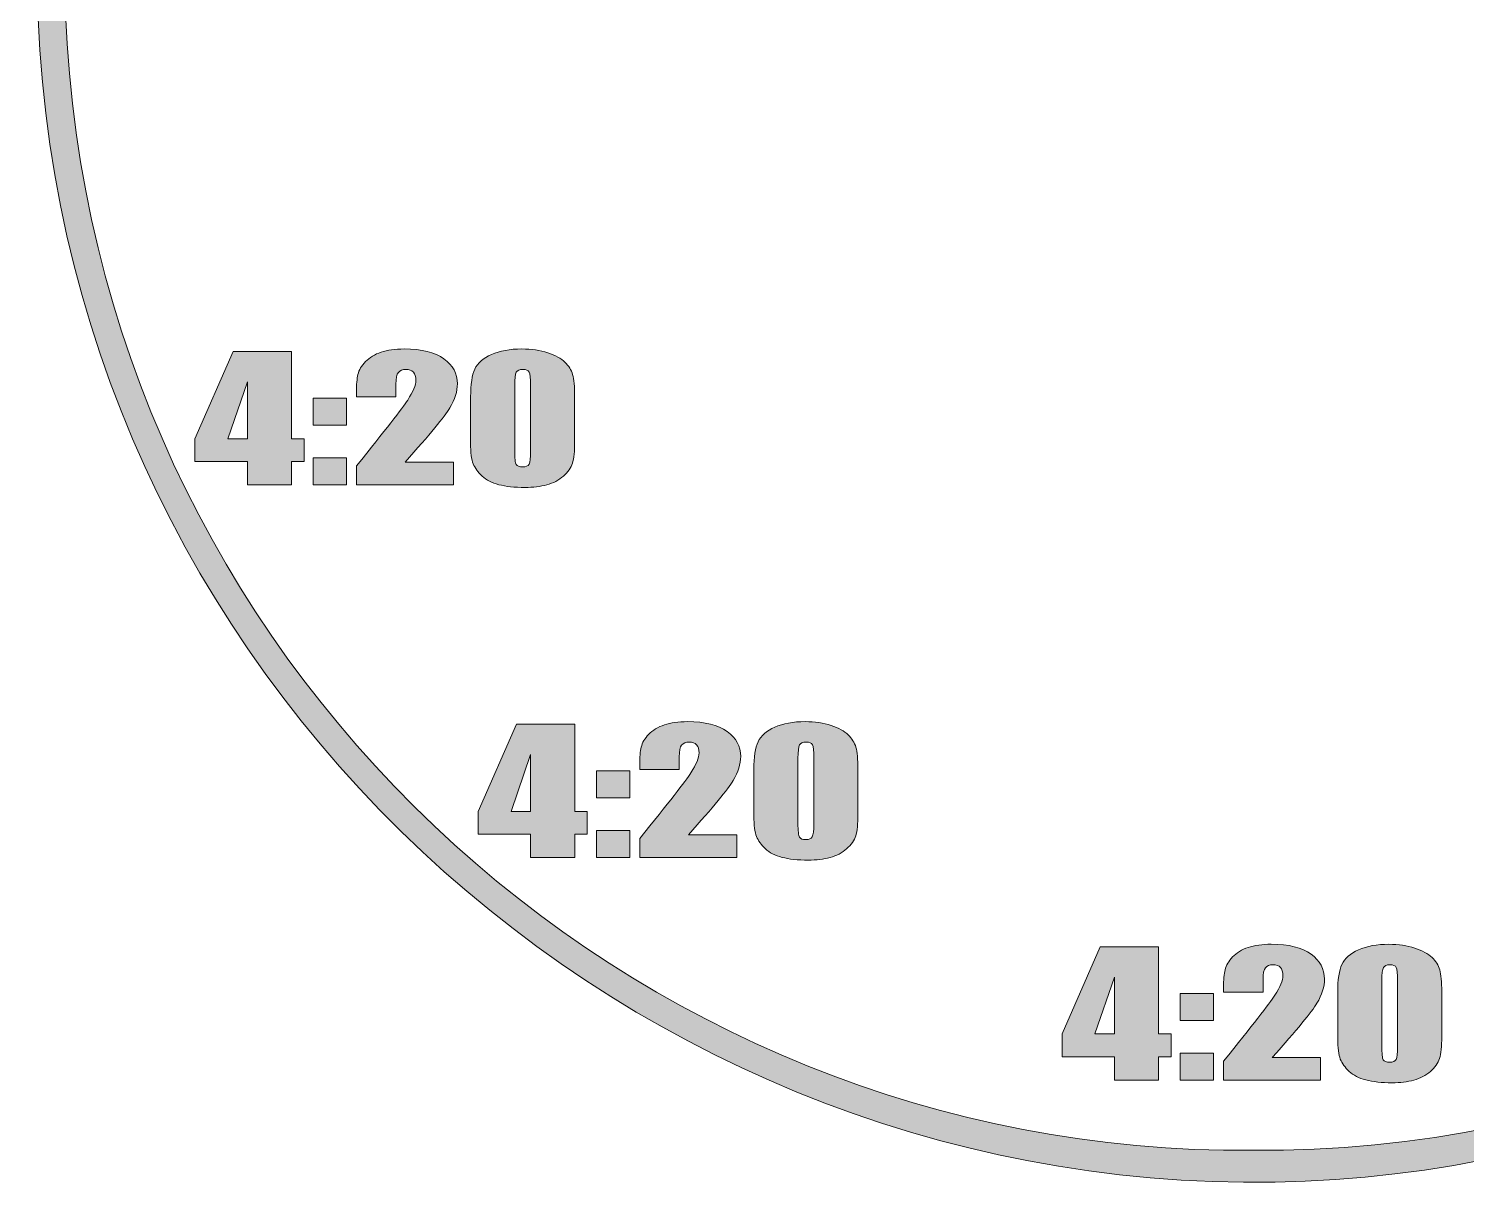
# Model space of a CAD drawing. Extents: x 643 to 1357, y -1356 to -644.
# Drawn here: x 643.1 to 1061.5, y -1356.4 to -1017.3 of the extents above; entities that cross this region are included whole.
import ezdxf

# ---------------------------------------------------------------- set-up
doc = ezdxf.new("R2010")
doc.units = 0
doc.header["$MEASUREMENT"] = 0
doc.layers.add('katman 1', color=7, linetype='Continuous')

# ---------------------------------------------------------------- blocks, each defined once
blk = doc.blocks.new('block 3')
at = {"layer": 'katman 1', "true_color": 0x008000}
h = blk.add_hatch(color=96, dxfattribs=at)
h.dxf.hatch_style = 2
edge = h.paths.add_edge_path()
edge.add_spline(control_points=[(1352.71, -1000.2), (1356.42, -1191.04), (1193.78, -1350.01), (1005.86, -1353.12), (810.17, -1356.36), (643.07, -1196.56), (645.56, -995.57), (647.94, -804.13), (802.07, -643.74), (1004.2, -645.67), (1201.79, -647.57), (1356.74, -811.12), (1352.71, -1000.2)], knot_values=[0, 0, 0, 0, 1, 1, 1, 2, 2, 2, 3, 3, 3, 4, 4, 4, 4], degree=3, periodic=1)
edge = h.paths.add_edge_path()
edge.add_spline(control_points=[(999.32, -1343.86), (1191.36, -1345.21), (1350.98, -1185.25), (1344.49, -987.01), (1338.33, -798.81), (1178.89, -644.47), (981.31, -654.13), (797.37, -663.13), (646.34, -818.1), (653.8, -1012.92), (660.99, -1200.64), (817.46, -1345.44), (999.32, -1343.86)], knot_values=[0, 0, 0, 0, 1, 1, 1, 2, 2, 2, 3, 3, 3, 4, 4, 4, 4], degree=3, periodic=1)
at = {"layer": 'katman 1', "lineweight": 0}
for points in [[(1352.71, -1000.2), (1356.42, -1191.04), (1193.78, -1350.01), (1005.86, -1353.12), (810.17, -1356.36), (643.07, -1196.56), (645.56, -995.57), (647.94, -804.13), (802.07, -643.74), (1004.2, -645.67), (1201.79, -647.57), (1356.74, -811.12), (1352.71, -1000.2)], [(999.32, -1343.86), (1191.36, -1345.21), (1350.98, -1185.25), (1344.49, -987.01), (1338.33, -798.81), (1178.89, -644.47), (981.31, -654.13), (797.37, -663.13), (646.34, -818.1), (653.8, -1012.92), (660.99, -1200.64), (817.46, -1345.44), (999.32, -1343.86)]]:
    blk.add_open_spline(points, degree=3, knots=[0, 0, 0, 0, 1, 1, 1, 2, 2, 2, 3, 3, 3, 4, 4, 4, 4], dxfattribs=at)
blk = doc.blocks.new('block 10')
at = {"layer": 'katman 1', "true_color": 0xffffff}
h = blk.add_hatch(color=7, dxfattribs=at)
h.dxf.hatch_style = 2
edge = h.paths.add_edge_path()
edge.add_spline(control_points=[(1019.1, -1316.82), (1019.1, -1316.82), (1019.1, -1323.44), (1019.1, -1323.44), (1019.1, -1323.44), (990.85, -1323.44), (990.85, -1323.44), (990.85, -1323.44), (990.86, -1317.9), (990.86, -1317.9), (999.22, -1307.57), (1004.2, -1301.18), (1005.78, -1298.72), (1007.35, -1296.27), (1008.14, -1294.36), (1008.14, -1292.98), (1008.14, -1291.93), (1007.9, -1291.14), (1007.43, -1290.62), (1006.95, -1290.1), (1006.22, -1289.84), (1005.25, -1289.84), (1004.27, -1289.84), (1003.54, -1290.13), (1003.07, -1290.7), (1002.59, -1291.28), (1002.35, -1292.42), (1002.35, -1294.13), (1002.35, -1294.13), (1002.35, -1297.83), (1002.35, -1297.83), (1002.35, -1297.83), (990.85, -1297.83), (990.85, -1297.83), (990.85, -1297.83), (990.85, -1296.41), (990.85, -1296.41), (990.85, -1294.24), (991, -1292.52), (991.29, -1291.27), (991.59, -1290.01), (992.32, -1288.78), (993.49, -1287.56), (994.65, -1286.35), (996.17, -1285.43), (998.03, -1284.8), (999.89, -1284.18), (1002.13, -1283.87), (1004.74, -1283.87), (1009.84, -1283.87), (1013.7, -1284.82), (1016.32, -1286.73), (1018.93, -1288.64), (1020.24, -1291.06), (1020.24, -1293.99), (1020.24, -1296.21), (1019.51, -1298.56), (1018.03, -1301.04), (1016.56, -1303.52), (1012.22, -1308.78), (1005.02, -1316.82), (1005.02, -1316.82), (1019.1, -1316.82), (1019.1, -1316.82)], knot_values=[0, 0, 0, 0, 1, 1, 1, 2, 2, 2, 3, 3, 3, 4, 4, 4, 5, 5, 5, 6, 6, 6, 7, 7, 7, 8, 8, 8, 9, 9, 9, 10, 10, 10, 11, 11, 11, 12, 12, 12, 13, 13, 13, 14, 14, 14, 15, 15, 15, 16, 16, 16, 17, 17, 17, 18, 18, 18, 19, 19, 19, 20, 20, 20, 21, 21, 21, 21], degree=3, periodic=1)
h = blk.add_hatch(color=7, dxfattribs=at)
h.dxf.hatch_style = 2
edge = h.paths.add_edge_path()
edge.add_spline(control_points=[(1054.37, -1297.75), (1054.37, -1297.75), (1054.37, -1310.7), (1054.37, -1310.7), (1054.37, -1313.65), (1054.16, -1315.79), (1053.73, -1317.13), (1053.31, -1318.48), (1052.43, -1319.73), (1051.1, -1320.9), (1049.76, -1322.06), (1048.15, -1322.9), (1046.27, -1323.42), (1044.38, -1323.93), (1042.27, -1324.18), (1039.94, -1324.18), (1036.87, -1324.18), (1034.32, -1323.91), (1032.29, -1323.38), (1030.25, -1322.84), (1028.63, -1322.01), (1027.42, -1320.87), (1026.22, -1319.74), (1025.36, -1318.54), (1024.85, -1317.29), (1024.34, -1316.03), (1024.09, -1314.04), (1024.09, -1311.3), (1024.09, -1311.3), (1024.09, -1297.75), (1024.09, -1297.75), (1024.09, -1294.19), (1024.49, -1291.52), (1025.31, -1289.74), (1026.13, -1287.97), (1027.75, -1286.55), (1030.17, -1285.47), (1032.6, -1284.4), (1035.54, -1283.87), (1038.99, -1283.87), (1041.81, -1283.87), (1044.33, -1284.24), (1046.55, -1284.98), (1048.78, -1285.73), (1050.44, -1286.63), (1051.54, -1287.71), (1052.64, -1288.78), (1053.39, -1289.98), (1053.78, -1291.33), (1054.17, -1292.67), (1054.37, -1294.81), (1054.37, -1297.75)], knot_values=[0, 0, 0, 0, 1, 1, 1, 2, 2, 2, 3, 3, 3, 4, 4, 4, 5, 5, 5, 6, 6, 6, 7, 7, 7, 8, 8, 8, 9, 9, 9, 10, 10, 10, 11, 11, 11, 12, 12, 12, 13, 13, 13, 14, 14, 14, 15, 15, 15, 16, 16, 16, 17, 17, 17, 17], degree=3, periodic=1)
edge = h.paths.add_edge_path()
edge.add_spline(control_points=[(1041.53, -1294.49), (1041.53, -1292.43), (1041.4, -1291.14), (1041.14, -1290.62), (1040.87, -1290.1), (1040.25, -1289.84), (1039.28, -1289.84), (1038.32, -1289.84), (1037.69, -1290.12), (1037.39, -1290.67), (1037.08, -1291.22), (1036.93, -1292.49), (1036.93, -1294.49), (1036.93, -1294.49), (1036.93, -1313.44), (1036.93, -1313.44), (1036.93, -1315.69), (1037.07, -1317.05), (1037.35, -1317.52), (1037.64, -1317.98), (1038.26, -1318.21), (1039.21, -1318.21), (1040.17, -1318.21), (1040.79, -1317.94), (1041.09, -1317.4), (1041.38, -1316.85), (1041.53, -1315.63), (1041.53, -1313.73), (1041.53, -1313.73), (1041.53, -1294.49), (1041.53, -1294.49)], knot_values=[0, 0, 0, 0, 1, 1, 1, 2, 2, 2, 3, 3, 3, 4, 4, 4, 5, 5, 5, 6, 6, 6, 7, 7, 7, 8, 8, 8, 9, 9, 9, 10, 10, 10, 10], degree=3, periodic=1)
h = blk.add_hatch(color=7, dxfattribs=at)
h.dxf.hatch_style = 2
h.paths.add_polyline_path([(971.94, -1284.61), (971.94, -1309.98), (975.6, -1309.98), (975.6, -1316.6), (971.94, -1316.6), (971.94, -1323.44), (959.1, -1323.44), (959.1, -1316.6), (943.85, -1316.6), (943.85, -1309.98), (954.94, -1284.61)])
h.paths.add_polyline_path([(959.1, -1309.98), (959.1, -1293.46), (953.43, -1309.98)])
h = blk.add_hatch(color=7, dxfattribs=at)
h.dxf.hatch_style = 2
h.paths.add_polyline_path([(987.96, -1298.16), (987.96, -1306.05), (978.27, -1306.05), (978.27, -1298.16)])
h.paths.add_polyline_path([(987.96, -1315.53), (987.96, -1323.44), (978.27, -1323.44), (978.27, -1315.53)])
at = {"layer": 'katman 1', "lineweight": 0}
for points in [[(971.94, -1284.61), (971.94, -1309.98), (975.6, -1309.98), (975.6, -1316.6), (971.94, -1316.6), (971.94, -1323.44), (959.1, -1323.44), (959.1, -1316.6), (943.85, -1316.6), (943.85, -1309.98), (954.94, -1284.61), (971.94, -1284.61)], [(959.1, -1309.98), (959.1, -1293.46), (953.43, -1309.98), (959.1, -1309.98)], [(987.96, -1298.16), (987.96, -1306.05), (978.27, -1306.05), (978.27, -1298.16), (987.96, -1298.16)], [(987.96, -1315.53), (987.96, -1323.44), (978.27, -1323.44), (978.27, -1315.53), (987.96, -1315.53)]]:
    blk.add_lwpolyline(points, dxfattribs=at)
for points, knots in [([(1019.1, -1316.82), (1019.1, -1316.82), (1019.1, -1323.44), (1019.1, -1323.44), (1019.1, -1323.44), (990.85, -1323.44), (990.85, -1323.44), (990.85, -1323.44), (990.86, -1317.9), (990.86, -1317.9), (999.22, -1307.57), (1004.2, -1301.18), (1005.78, -1298.72), (1007.35, -1296.27), (1008.14, -1294.36), (1008.14, -1292.98), (1008.14, -1291.93), (1007.9, -1291.14), (1007.43, -1290.62), (1006.95, -1290.1), (1006.22, -1289.84), (1005.25, -1289.84), (1004.27, -1289.84), (1003.54, -1290.13), (1003.07, -1290.7), (1002.59, -1291.28), (1002.35, -1292.42), (1002.35, -1294.13), (1002.35, -1294.13), (1002.35, -1297.83), (1002.35, -1297.83), (1002.35, -1297.83), (990.85, -1297.83), (990.85, -1297.83), (990.85, -1297.83), (990.85, -1296.41), (990.85, -1296.41), (990.85, -1294.24), (991, -1292.52), (991.29, -1291.27), (991.59, -1290.01), (992.32, -1288.78), (993.49, -1287.56), (994.65, -1286.35), (996.17, -1285.43), (998.03, -1284.8), (999.89, -1284.18), (1002.13, -1283.87), (1004.74, -1283.87), (1009.84, -1283.87), (1013.7, -1284.82), (1016.32, -1286.73), (1018.93, -1288.64), (1020.24, -1291.06), (1020.24, -1293.99), (1020.24, -1296.21), (1019.51, -1298.56), (1018.03, -1301.04), (1016.56, -1303.52), (1012.22, -1308.78), (1005.02, -1316.82), (1005.02, -1316.82), (1019.1, -1316.82), (1019.1, -1316.82)], [0, 0, 0, 0, 1, 1, 1, 2, 2, 2, 3, 3, 3, 4, 4, 4, 5, 5, 5, 6, 6, 6, 7, 7, 7, 8, 8, 8, 9, 9, 9, 10, 10, 10, 11, 11, 11, 12, 12, 12, 13, 13, 13, 14, 14, 14, 15, 15, 15, 16, 16, 16, 17, 17, 17, 18, 18, 18, 19, 19, 19, 20, 20, 20, 21, 21, 21, 21]), ([(1054.37, -1297.75), (1054.37, -1297.75), (1054.37, -1310.7), (1054.37, -1310.7), (1054.37, -1313.65), (1054.16, -1315.79), (1053.73, -1317.13), (1053.31, -1318.48), (1052.43, -1319.73), (1051.1, -1320.9), (1049.76, -1322.06), (1048.15, -1322.9), (1046.27, -1323.42), (1044.38, -1323.93), (1042.27, -1324.18), (1039.94, -1324.18), (1036.87, -1324.18), (1034.32, -1323.91), (1032.29, -1323.38), (1030.25, -1322.84), (1028.63, -1322.01), (1027.42, -1320.87), (1026.22, -1319.74), (1025.36, -1318.54), (1024.85, -1317.29), (1024.34, -1316.03), (1024.09, -1314.04), (1024.09, -1311.3), (1024.09, -1311.3), (1024.09, -1297.75), (1024.09, -1297.75), (1024.09, -1294.19), (1024.49, -1291.52), (1025.31, -1289.74), (1026.13, -1287.97), (1027.75, -1286.55), (1030.17, -1285.47), (1032.6, -1284.4), (1035.54, -1283.87), (1038.99, -1283.87), (1041.81, -1283.87), (1044.33, -1284.24), (1046.55, -1284.98), (1048.78, -1285.73), (1050.44, -1286.63), (1051.54, -1287.71), (1052.64, -1288.78), (1053.39, -1289.98), (1053.78, -1291.33), (1054.17, -1292.67), (1054.37, -1294.81), (1054.37, -1297.75)], [0, 0, 0, 0, 1, 1, 1, 2, 2, 2, 3, 3, 3, 4, 4, 4, 5, 5, 5, 6, 6, 6, 7, 7, 7, 8, 8, 8, 9, 9, 9, 10, 10, 10, 11, 11, 11, 12, 12, 12, 13, 13, 13, 14, 14, 14, 15, 15, 15, 16, 16, 16, 17, 17, 17, 17]), ([(1041.53, -1294.49), (1041.53, -1292.43), (1041.4, -1291.14), (1041.14, -1290.62), (1040.87, -1290.1), (1040.25, -1289.84), (1039.28, -1289.84), (1038.32, -1289.84), (1037.69, -1290.12), (1037.39, -1290.67), (1037.08, -1291.22), (1036.93, -1292.49), (1036.93, -1294.49), (1036.93, -1294.49), (1036.93, -1313.44), (1036.93, -1313.44), (1036.93, -1315.69), (1037.07, -1317.05), (1037.35, -1317.52), (1037.64, -1317.98), (1038.26, -1318.21), (1039.21, -1318.21), (1040.17, -1318.21), (1040.79, -1317.94), (1041.09, -1317.4), (1041.38, -1316.85), (1041.53, -1315.63), (1041.53, -1313.73), (1041.53, -1313.73), (1041.53, -1294.49), (1041.53, -1294.49)], [0, 0, 0, 0, 1, 1, 1, 2, 2, 2, 3, 3, 3, 4, 4, 4, 5, 5, 5, 6, 6, 6, 7, 7, 7, 8, 8, 8, 9, 9, 9, 10, 10, 10, 10])]:
    blk.add_open_spline(points, degree=3, knots=knots, dxfattribs=at)
blk = doc.blocks.new('block 11')
at = {"layer": 'katman 1', "true_color": 0xffffff}
h = blk.add_hatch(color=7, dxfattribs=at)
h.dxf.hatch_style = 2
h.paths.add_polyline_path([(802, -1219.79), (802, -1245.17), (805.65, -1245.17), (805.65, -1251.79), (802, -1251.79), (802, -1258.62), (789.16, -1258.62), (789.16, -1251.79), (773.91, -1251.79), (773.91, -1245.17), (785, -1219.79)])
h.paths.add_polyline_path([(789.16, -1245.17), (789.16, -1228.64), (783.49, -1245.17)])
h = blk.add_hatch(color=7, dxfattribs=at)
h.dxf.hatch_style = 2
edge = h.paths.add_edge_path()
edge.add_spline(control_points=[(849.16, -1252), (849.16, -1252), (849.16, -1258.62), (849.16, -1258.62), (849.16, -1258.62), (820.91, -1258.62), (820.91, -1258.62), (820.91, -1258.62), (820.91, -1253.08), (820.91, -1253.08), (829.28, -1242.76), (834.25, -1236.36), (835.83, -1233.91), (837.41, -1231.46), (838.2, -1229.54), (838.2, -1228.17), (838.2, -1227.11), (837.96, -1226.32), (837.48, -1225.8), (837.01, -1225.28), (836.28, -1225.02), (835.31, -1225.02), (834.33, -1225.02), (833.6, -1225.31), (833.12, -1225.89), (832.65, -1226.46), (832.41, -1227.61), (832.41, -1229.32), (832.41, -1229.32), (832.41, -1233.01), (832.41, -1233.01), (832.41, -1233.01), (820.91, -1233.01), (820.91, -1233.01), (820.91, -1233.01), (820.91, -1231.59), (820.91, -1231.59), (820.91, -1229.42), (821.05, -1227.71), (821.35, -1226.45), (821.65, -1225.19), (822.38, -1223.96), (823.54, -1222.74), (824.71, -1221.53), (826.22, -1220.61), (828.09, -1219.99), (829.95, -1219.36), (832.19, -1219.05), (834.79, -1219.05), (839.9, -1219.05), (843.76, -1220.01), (846.37, -1221.92), (848.99, -1223.83), (850.3, -1226.25), (850.3, -1229.17), (850.3, -1231.39), (849.56, -1233.74), (848.09, -1236.22), (846.62, -1238.7), (842.28, -1243.96), (835.08, -1252), (835.08, -1252), (849.16, -1252), (849.16, -1252)], knot_values=[0, 0, 0, 0, 1, 1, 1, 2, 2, 2, 3, 3, 3, 4, 4, 4, 5, 5, 5, 6, 6, 6, 7, 7, 7, 8, 8, 8, 9, 9, 9, 10, 10, 10, 11, 11, 11, 12, 12, 12, 13, 13, 13, 14, 14, 14, 15, 15, 15, 16, 16, 16, 17, 17, 17, 18, 18, 18, 19, 19, 19, 20, 20, 20, 21, 21, 21, 21], degree=3, periodic=1)
h = blk.add_hatch(color=7, dxfattribs=at)
h.dxf.hatch_style = 2
edge = h.paths.add_edge_path()
edge.add_spline(control_points=[(884.43, -1232.94), (884.43, -1232.94), (884.43, -1245.89), (884.43, -1245.89), (884.43, -1248.83), (884.22, -1250.97), (883.79, -1252.32), (883.37, -1253.66), (882.49, -1254.91), (881.15, -1256.08), (879.82, -1257.25), (878.21, -1258.09), (876.32, -1258.6), (874.44, -1259.11), (872.33, -1259.37), (870, -1259.37), (866.93, -1259.37), (864.38, -1259.1), (862.34, -1258.56), (860.31, -1258.03), (858.69, -1257.19), (857.48, -1256.06), (856.27, -1254.92), (855.42, -1253.73), (854.91, -1252.47), (854.4, -1251.22), (854.14, -1249.22), (854.14, -1246.49), (854.14, -1246.49), (854.14, -1232.94), (854.14, -1232.94), (854.14, -1229.37), (854.55, -1226.7), (855.37, -1224.93), (856.18, -1223.15), (857.8, -1221.73), (860.23, -1220.66), (862.65, -1219.59), (865.59, -1219.05), (869.05, -1219.05), (871.87, -1219.05), (874.39, -1219.42), (876.61, -1220.17), (878.83, -1220.91), (880.5, -1221.82), (881.6, -1222.89), (882.7, -1223.96), (883.45, -1225.17), (883.84, -1226.51), (884.23, -1227.85), (884.43, -1230), (884.43, -1232.94)], knot_values=[0, 0, 0, 0, 1, 1, 1, 2, 2, 2, 3, 3, 3, 4, 4, 4, 5, 5, 5, 6, 6, 6, 7, 7, 7, 8, 8, 8, 9, 9, 9, 10, 10, 10, 11, 11, 11, 12, 12, 12, 13, 13, 13, 14, 14, 14, 15, 15, 15, 16, 16, 16, 17, 17, 17, 17], degree=3, periodic=1)
edge = h.paths.add_edge_path()
edge.add_spline(control_points=[(871.59, -1229.68), (871.59, -1227.61), (871.46, -1226.32), (871.19, -1225.8), (870.93, -1225.28), (870.31, -1225.02), (869.33, -1225.02), (868.38, -1225.02), (867.75, -1225.3), (867.44, -1225.85), (867.14, -1226.4), (866.98, -1227.68), (866.98, -1229.68), (866.98, -1229.68), (866.98, -1248.62), (866.98, -1248.62), (866.98, -1250.88), (867.13, -1252.24), (867.41, -1252.7), (867.7, -1253.16), (868.32, -1253.4), (869.27, -1253.4), (870.22, -1253.4), (870.85, -1253.12), (871.14, -1252.58), (871.44, -1252.04), (871.59, -1250.81), (871.59, -1248.91), (871.59, -1248.91), (871.59, -1229.68), (871.59, -1229.68)], knot_values=[0, 0, 0, 0, 1, 1, 1, 2, 2, 2, 3, 3, 3, 4, 4, 4, 5, 5, 5, 6, 6, 6, 7, 7, 7, 8, 8, 8, 9, 9, 9, 10, 10, 10, 10], degree=3, periodic=1)
h = blk.add_hatch(color=7, dxfattribs=at)
h.dxf.hatch_style = 2
h.paths.add_polyline_path([(818.01, -1233.35), (818.01, -1241.24), (808.32, -1241.24), (808.32, -1233.35)])
h.paths.add_polyline_path([(818.01, -1250.71), (818.01, -1258.62), (808.32, -1258.62), (808.32, -1250.71)])
at = {"layer": 'katman 1', "lineweight": 0}
for points in [[(802, -1219.79), (802, -1245.17), (805.65, -1245.17), (805.65, -1251.79), (802, -1251.79), (802, -1258.62), (789.16, -1258.62), (789.16, -1251.79), (773.91, -1251.79), (773.91, -1245.17), (785, -1219.79), (802, -1219.79)], [(789.16, -1245.17), (789.16, -1228.64), (783.49, -1245.17), (789.16, -1245.17)], [(818.01, -1233.35), (818.01, -1241.24), (808.32, -1241.24), (808.32, -1233.35), (818.01, -1233.35)], [(818.01, -1250.71), (818.01, -1258.62), (808.32, -1258.62), (808.32, -1250.71), (818.01, -1250.71)]]:
    blk.add_lwpolyline(points, dxfattribs=at)
for points, knots in [([(849.16, -1252), (849.16, -1252), (849.16, -1258.62), (849.16, -1258.62), (849.16, -1258.62), (820.91, -1258.62), (820.91, -1258.62), (820.91, -1258.62), (820.91, -1253.08), (820.91, -1253.08), (829.28, -1242.76), (834.25, -1236.36), (835.83, -1233.91), (837.41, -1231.46), (838.2, -1229.54), (838.2, -1228.17), (838.2, -1227.11), (837.96, -1226.32), (837.48, -1225.8), (837.01, -1225.28), (836.28, -1225.02), (835.31, -1225.02), (834.33, -1225.02), (833.6, -1225.31), (833.12, -1225.89), (832.65, -1226.46), (832.41, -1227.61), (832.41, -1229.32), (832.41, -1229.32), (832.41, -1233.01), (832.41, -1233.01), (832.41, -1233.01), (820.91, -1233.01), (820.91, -1233.01), (820.91, -1233.01), (820.91, -1231.59), (820.91, -1231.59), (820.91, -1229.42), (821.05, -1227.71), (821.35, -1226.45), (821.65, -1225.19), (822.38, -1223.96), (823.54, -1222.74), (824.71, -1221.53), (826.22, -1220.61), (828.09, -1219.99), (829.95, -1219.36), (832.19, -1219.05), (834.79, -1219.05), (839.9, -1219.05), (843.76, -1220.01), (846.37, -1221.92), (848.99, -1223.83), (850.3, -1226.25), (850.3, -1229.17), (850.3, -1231.39), (849.56, -1233.74), (848.09, -1236.22), (846.62, -1238.7), (842.28, -1243.96), (835.08, -1252), (835.08, -1252), (849.16, -1252), (849.16, -1252)], [0, 0, 0, 0, 1, 1, 1, 2, 2, 2, 3, 3, 3, 4, 4, 4, 5, 5, 5, 6, 6, 6, 7, 7, 7, 8, 8, 8, 9, 9, 9, 10, 10, 10, 11, 11, 11, 12, 12, 12, 13, 13, 13, 14, 14, 14, 15, 15, 15, 16, 16, 16, 17, 17, 17, 18, 18, 18, 19, 19, 19, 20, 20, 20, 21, 21, 21, 21]), ([(884.43, -1232.94), (884.43, -1232.94), (884.43, -1245.89), (884.43, -1245.89), (884.43, -1248.83), (884.22, -1250.97), (883.79, -1252.32), (883.37, -1253.66), (882.49, -1254.91), (881.15, -1256.08), (879.82, -1257.25), (878.21, -1258.09), (876.32, -1258.6), (874.44, -1259.11), (872.33, -1259.37), (870, -1259.37), (866.93, -1259.37), (864.38, -1259.1), (862.34, -1258.56), (860.31, -1258.03), (858.69, -1257.19), (857.48, -1256.06), (856.27, -1254.92), (855.42, -1253.73), (854.91, -1252.47), (854.4, -1251.22), (854.14, -1249.22), (854.14, -1246.49), (854.14, -1246.49), (854.14, -1232.94), (854.14, -1232.94), (854.14, -1229.37), (854.55, -1226.7), (855.37, -1224.93), (856.18, -1223.15), (857.8, -1221.73), (860.23, -1220.66), (862.65, -1219.59), (865.59, -1219.05), (869.05, -1219.05), (871.87, -1219.05), (874.39, -1219.42), (876.61, -1220.17), (878.83, -1220.91), (880.5, -1221.82), (881.6, -1222.89), (882.7, -1223.96), (883.45, -1225.17), (883.84, -1226.51), (884.23, -1227.85), (884.43, -1230), (884.43, -1232.94)], [0, 0, 0, 0, 1, 1, 1, 2, 2, 2, 3, 3, 3, 4, 4, 4, 5, 5, 5, 6, 6, 6, 7, 7, 7, 8, 8, 8, 9, 9, 9, 10, 10, 10, 11, 11, 11, 12, 12, 12, 13, 13, 13, 14, 14, 14, 15, 15, 15, 16, 16, 16, 17, 17, 17, 17]), ([(871.59, -1229.68), (871.59, -1227.61), (871.46, -1226.32), (871.19, -1225.8), (870.93, -1225.28), (870.31, -1225.02), (869.33, -1225.02), (868.38, -1225.02), (867.75, -1225.3), (867.44, -1225.85), (867.14, -1226.4), (866.98, -1227.68), (866.98, -1229.68), (866.98, -1229.68), (866.98, -1248.62), (866.98, -1248.62), (866.98, -1250.88), (867.13, -1252.24), (867.41, -1252.7), (867.7, -1253.16), (868.32, -1253.4), (869.27, -1253.4), (870.22, -1253.4), (870.85, -1253.12), (871.14, -1252.58), (871.44, -1252.04), (871.59, -1250.81), (871.59, -1248.91), (871.59, -1248.91), (871.59, -1229.68), (871.59, -1229.68)], [0, 0, 0, 0, 1, 1, 1, 2, 2, 2, 3, 3, 3, 4, 4, 4, 5, 5, 5, 6, 6, 6, 7, 7, 7, 8, 8, 8, 9, 9, 9, 10, 10, 10, 10])]:
    blk.add_open_spline(points, degree=3, knots=knots, dxfattribs=at)
blk = doc.blocks.new('block 12')
at = {"layer": 'katman 1', "true_color": 0xffffff}
h = blk.add_hatch(color=7, dxfattribs=at)
h.dxf.hatch_style = 2
h.paths.add_polyline_path([(719.54, -1111.29), (719.54, -1136.67), (723.2, -1136.67), (723.2, -1143.29), (719.54, -1143.29), (719.54, -1150.12), (706.71, -1150.12), (706.71, -1143.29), (691.45, -1143.29), (691.45, -1136.67), (702.54, -1111.29)])
h.paths.add_polyline_path([(706.71, -1136.67), (706.71, -1120.14), (701.04, -1136.67)])
h = blk.add_hatch(color=7, dxfattribs=at)
h.dxf.hatch_style = 2
edge = h.paths.add_edge_path()
edge.add_spline(control_points=[(766.7, -1143.5), (766.7, -1143.5), (766.7, -1150.12), (766.7, -1150.12), (766.7, -1150.12), (738.45, -1150.12), (738.45, -1150.12), (738.45, -1150.12), (738.46, -1144.58), (738.46, -1144.58), (746.83, -1134.25), (751.8, -1127.86), (753.38, -1125.41), (754.96, -1122.95), (755.75, -1121.04), (755.75, -1119.66), (755.75, -1118.61), (755.51, -1117.82), (755.03, -1117.3), (754.55, -1116.78), (753.83, -1116.52), (752.85, -1116.52), (751.87, -1116.52), (751.15, -1116.81), (750.67, -1117.39), (750.19, -1117.96), (749.96, -1119.1), (749.96, -1120.82), (749.96, -1120.82), (749.96, -1124.51), (749.96, -1124.51), (749.96, -1124.51), (738.45, -1124.51), (738.45, -1124.51), (738.45, -1124.51), (738.45, -1123.09), (738.45, -1123.09), (738.45, -1120.92), (738.6, -1119.2), (738.9, -1117.95), (739.19, -1116.69), (739.92, -1115.46), (741.09, -1114.24), (742.25, -1113.03), (743.77, -1112.11), (745.63, -1111.49), (747.5, -1110.86), (749.73, -1110.55), (752.34, -1110.55), (757.44, -1110.55), (761.3, -1111.51), (763.92, -1113.42), (766.54, -1115.33), (767.85, -1117.75), (767.85, -1120.67), (767.85, -1122.89), (767.11, -1125.24), (765.64, -1127.72), (764.16, -1130.2), (759.83, -1135.46), (752.62, -1143.5), (752.62, -1143.5), (766.7, -1143.5), (766.7, -1143.5)], knot_values=[0, 0, 0, 0, 1, 1, 1, 2, 2, 2, 3, 3, 3, 4, 4, 4, 5, 5, 5, 6, 6, 6, 7, 7, 7, 8, 8, 8, 9, 9, 9, 10, 10, 10, 11, 11, 11, 12, 12, 12, 13, 13, 13, 14, 14, 14, 15, 15, 15, 16, 16, 16, 17, 17, 17, 18, 18, 18, 19, 19, 19, 20, 20, 20, 21, 21, 21, 21], degree=3, periodic=1)
h = blk.add_hatch(color=7, dxfattribs=at)
h.dxf.hatch_style = 2
edge = h.paths.add_edge_path()
edge.add_spline(control_points=[(801.97, -1124.44), (801.97, -1124.44), (801.97, -1137.39), (801.97, -1137.39), (801.97, -1140.33), (801.76, -1142.47), (801.34, -1143.81), (800.91, -1145.16), (800.03, -1146.41), (798.7, -1147.58), (797.37, -1148.75), (795.76, -1149.59), (793.87, -1150.1), (791.98, -1150.61), (789.88, -1150.87), (787.55, -1150.87), (784.47, -1150.87), (781.92, -1150.6), (779.89, -1150.06), (777.85, -1149.53), (776.23, -1148.69), (775.03, -1147.56), (773.82, -1146.42), (772.96, -1145.23), (772.45, -1143.97), (771.94, -1142.72), (771.69, -1140.72), (771.69, -1137.99), (771.69, -1137.99), (771.69, -1124.44), (771.69, -1124.44), (771.69, -1120.87), (772.1, -1118.2), (772.91, -1116.43), (773.73, -1114.65), (775.35, -1113.23), (777.78, -1112.16), (780.2, -1111.09), (783.14, -1110.55), (786.59, -1110.55), (789.41, -1110.55), (791.93, -1110.92), (794.16, -1111.67), (796.38, -1112.41), (798.04, -1113.32), (799.15, -1114.39), (800.25, -1115.46), (800.99, -1116.67), (801.39, -1118.01), (801.78, -1119.35), (801.97, -1121.5), (801.97, -1124.44)], knot_values=[0, 0, 0, 0, 1, 1, 1, 2, 2, 2, 3, 3, 3, 4, 4, 4, 5, 5, 5, 6, 6, 6, 7, 7, 7, 8, 8, 8, 9, 9, 9, 10, 10, 10, 11, 11, 11, 12, 12, 12, 13, 13, 13, 14, 14, 14, 15, 15, 15, 16, 16, 16, 17, 17, 17, 17], degree=3, periodic=1)
edge = h.paths.add_edge_path()
edge.add_spline(control_points=[(789.14, -1121.17), (789.14, -1119.11), (789, -1117.82), (788.74, -1117.3), (788.47, -1116.78), (787.85, -1116.52), (786.88, -1116.52), (785.93, -1116.52), (785.3, -1116.8), (784.99, -1117.35), (784.68, -1117.9), (784.53, -1119.18), (784.53, -1121.17), (784.53, -1121.17), (784.53, -1140.12), (784.53, -1140.12), (784.53, -1142.38), (784.67, -1143.73), (784.96, -1144.2), (785.24, -1144.66), (785.86, -1144.89), (786.82, -1144.89), (787.77, -1144.89), (788.39, -1144.62), (788.69, -1144.08), (788.99, -1143.54), (789.14, -1142.31), (789.14, -1140.41), (789.14, -1140.41), (789.14, -1121.17), (789.14, -1121.17)], knot_values=[0, 0, 0, 0, 1, 1, 1, 2, 2, 2, 3, 3, 3, 4, 4, 4, 5, 5, 5, 6, 6, 6, 7, 7, 7, 8, 8, 8, 9, 9, 9, 10, 10, 10, 10], degree=3, periodic=1)
h = blk.add_hatch(color=7, dxfattribs=at)
h.dxf.hatch_style = 2
h.paths.add_polyline_path([(735.56, -1124.84), (735.56, -1132.73), (725.87, -1132.73), (725.87, -1124.84)])
h.paths.add_polyline_path([(735.56, -1142.21), (735.56, -1150.12), (725.87, -1150.12), (725.87, -1142.21)])
at = {"layer": 'katman 1', "lineweight": 0}
for points in [[(719.54, -1111.29), (719.54, -1136.67), (723.2, -1136.67), (723.2, -1143.29), (719.54, -1143.29), (719.54, -1150.12), (706.71, -1150.12), (706.71, -1143.29), (691.45, -1143.29), (691.45, -1136.67), (702.54, -1111.29), (719.54, -1111.29)], [(706.71, -1136.67), (706.71, -1120.14), (701.04, -1136.67), (706.71, -1136.67)], [(735.56, -1124.84), (735.56, -1132.73), (725.87, -1132.73), (725.87, -1124.84), (735.56, -1124.84)], [(735.56, -1142.21), (735.56, -1150.12), (725.87, -1150.12), (725.87, -1142.21), (735.56, -1142.21)]]:
    blk.add_lwpolyline(points, dxfattribs=at)
for points, knots in [([(766.7, -1143.5), (766.7, -1143.5), (766.7, -1150.12), (766.7, -1150.12), (766.7, -1150.12), (738.45, -1150.12), (738.45, -1150.12), (738.45, -1150.12), (738.46, -1144.58), (738.46, -1144.58), (746.83, -1134.25), (751.8, -1127.86), (753.38, -1125.41), (754.96, -1122.95), (755.75, -1121.04), (755.75, -1119.66), (755.75, -1118.61), (755.51, -1117.82), (755.03, -1117.3), (754.55, -1116.78), (753.83, -1116.52), (752.85, -1116.52), (751.87, -1116.52), (751.15, -1116.81), (750.67, -1117.39), (750.19, -1117.96), (749.96, -1119.1), (749.96, -1120.82), (749.96, -1120.82), (749.96, -1124.51), (749.96, -1124.51), (749.96, -1124.51), (738.45, -1124.51), (738.45, -1124.51), (738.45, -1124.51), (738.45, -1123.09), (738.45, -1123.09), (738.45, -1120.92), (738.6, -1119.2), (738.9, -1117.95), (739.19, -1116.69), (739.92, -1115.46), (741.09, -1114.24), (742.25, -1113.03), (743.77, -1112.11), (745.63, -1111.49), (747.5, -1110.86), (749.73, -1110.55), (752.34, -1110.55), (757.44, -1110.55), (761.3, -1111.51), (763.92, -1113.42), (766.54, -1115.33), (767.85, -1117.75), (767.85, -1120.67), (767.85, -1122.89), (767.11, -1125.24), (765.64, -1127.72), (764.16, -1130.2), (759.83, -1135.46), (752.62, -1143.5), (752.62, -1143.5), (766.7, -1143.5), (766.7, -1143.5)], [0, 0, 0, 0, 1, 1, 1, 2, 2, 2, 3, 3, 3, 4, 4, 4, 5, 5, 5, 6, 6, 6, 7, 7, 7, 8, 8, 8, 9, 9, 9, 10, 10, 10, 11, 11, 11, 12, 12, 12, 13, 13, 13, 14, 14, 14, 15, 15, 15, 16, 16, 16, 17, 17, 17, 18, 18, 18, 19, 19, 19, 20, 20, 20, 21, 21, 21, 21]), ([(801.97, -1124.44), (801.97, -1124.44), (801.97, -1137.39), (801.97, -1137.39), (801.97, -1140.33), (801.76, -1142.47), (801.34, -1143.81), (800.91, -1145.16), (800.03, -1146.41), (798.7, -1147.58), (797.37, -1148.75), (795.76, -1149.59), (793.87, -1150.1), (791.98, -1150.61), (789.88, -1150.87), (787.55, -1150.87), (784.47, -1150.87), (781.92, -1150.6), (779.89, -1150.06), (777.85, -1149.53), (776.23, -1148.69), (775.03, -1147.56), (773.82, -1146.42), (772.96, -1145.23), (772.45, -1143.97), (771.94, -1142.72), (771.69, -1140.72), (771.69, -1137.99), (771.69, -1137.99), (771.69, -1124.44), (771.69, -1124.44), (771.69, -1120.87), (772.1, -1118.2), (772.91, -1116.43), (773.73, -1114.65), (775.35, -1113.23), (777.78, -1112.16), (780.2, -1111.09), (783.14, -1110.55), (786.59, -1110.55), (789.41, -1110.55), (791.93, -1110.92), (794.16, -1111.67), (796.38, -1112.41), (798.04, -1113.32), (799.15, -1114.39), (800.25, -1115.46), (800.99, -1116.67), (801.39, -1118.01), (801.78, -1119.35), (801.97, -1121.5), (801.97, -1124.44)], [0, 0, 0, 0, 1, 1, 1, 2, 2, 2, 3, 3, 3, 4, 4, 4, 5, 5, 5, 6, 6, 6, 7, 7, 7, 8, 8, 8, 9, 9, 9, 10, 10, 10, 11, 11, 11, 12, 12, 12, 13, 13, 13, 14, 14, 14, 15, 15, 15, 16, 16, 16, 17, 17, 17, 17]), ([(789.14, -1121.17), (789.14, -1119.11), (789, -1117.82), (788.74, -1117.3), (788.47, -1116.78), (787.85, -1116.52), (786.88, -1116.52), (785.93, -1116.52), (785.3, -1116.8), (784.99, -1117.35), (784.68, -1117.9), (784.53, -1119.18), (784.53, -1121.17), (784.53, -1121.17), (784.53, -1140.12), (784.53, -1140.12), (784.53, -1142.38), (784.67, -1143.73), (784.96, -1144.2), (785.24, -1144.66), (785.86, -1144.89), (786.82, -1144.89), (787.77, -1144.89), (788.39, -1144.62), (788.69, -1144.08), (788.99, -1143.54), (789.14, -1142.31), (789.14, -1140.41), (789.14, -1140.41), (789.14, -1121.17), (789.14, -1121.17)], [0, 0, 0, 0, 1, 1, 1, 2, 2, 2, 3, 3, 3, 4, 4, 4, 5, 5, 5, 6, 6, 6, 7, 7, 7, 8, 8, 8, 9, 9, 9, 10, 10, 10, 10])]:
    blk.add_open_spline(points, degree=3, knots=knots, dxfattribs=at)
blk = doc.blocks.new('block 2')
at = {"layer": 'katman 1'}
for name in ['block 3', 'block 12', 'block 11', 'block 10']:
    blk.add_blockref(name, (0, 0), dxfattribs=at)

msp = doc.modelspace()

# ---------------------------------------------------------------- block references
at = {"layer": 'katman 1'}
msp.add_blockref('block 2', (0, 0), dxfattribs=at)

doc.saveas('drawing.dxf')
